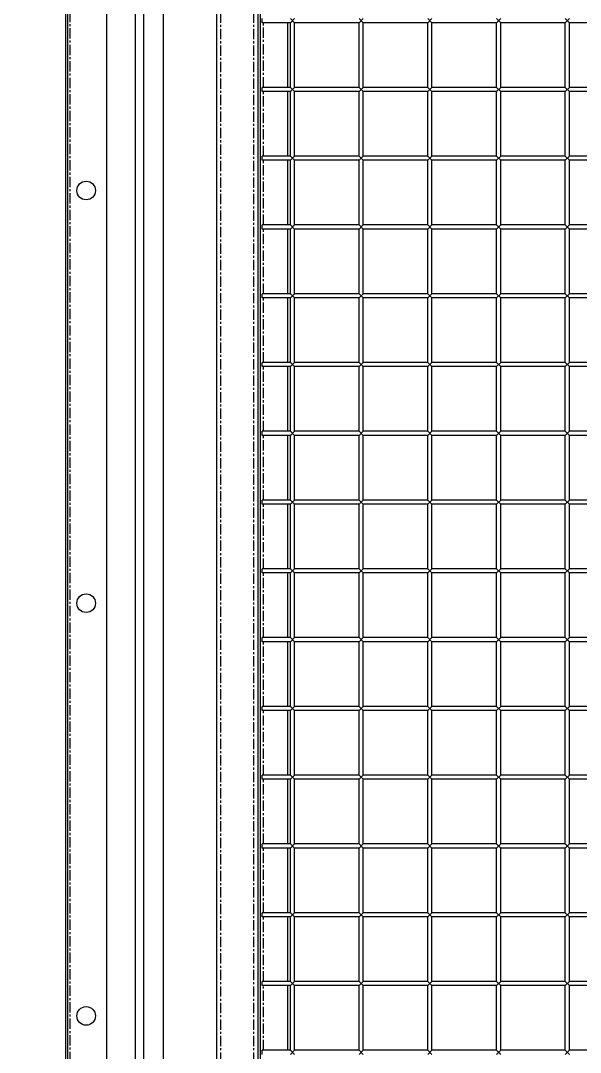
# Model space of a CAD drawing. Header units: millimetres. Extents: x -198529 to 244266, y -64 to 158464.
# Drawn here: x -146401 to -145993, y 108024 to 108774 of the extents above; entities that cross this region are included whole.
import ezdxf

# ---------------------------------------------------------------- set-up
doc = ezdxf.new("R2010")
doc.units = ezdxf.units.MM
doc.linetypes.add('CENTER', pattern=[12, 7.5, -1.5, 1.5, -1.5])
doc.linetypes.add('HIDDEN2', pattern=[4.7625, 3.175, -1.5875])
doc.layers.add('0-DCC', color=30, linetype='Continuous')
doc.layers.add('K-CEIL-DCC-RACK', color=10, linetype='Continuous')

# ---------------------------------------------------------------- blocks, each defined once
blk = doc.blocks.new('DCC2850x2600(左)')
at = {"color": 0, "linetype": 'Continuous'}
for p, q in [((47850, -71878.48), (47850, -74478.48)), ((47851.5, -71878.48), (47851.5, -74478.48)), ((47960, -74478.48), (47960, -71878.48)), ((47990, -74478.48), (47990, -71878.48)), ((47991.5, -71930.88), (47991.5, -74426.08)), ((47880, -74441.08), (47880, -71960.73)), ((47921.28, -74441.08), (47921.28, -71960.73)), ((47993, -72606.48), (47993, -72603.48)), ((48013.5, -72606.48), (47993, -72606.48)), ((48011.5, -72606.48), (48011.5, -72653.48)), ((48013.5, -72606.48), (48016.5, -72603.48)), ((48016.5, -72606.48), (48013.5, -72603.48)), ((48013.5, -72653.48), (48013.5, -72606.48)), ((48016.5, -72653.48), (48016.5, -72606.48)), ((48063.5, -72606.48), (48016.5, -72606.48)), ((48063.5, -72606.48), (48066.5, -72603.48)), ((48066.5, -72606.48), (48063.5, -72603.48)), ((48063.5, -72653.48), (48063.5, -72606.48)), ((48066.5, -72653.48), (48066.5, -72606.48)), ((48113.5, -72606.48), (48066.5, -72606.48)), ((48113.5, -72606.48), (48116.5, -72603.48)), ((48116.5, -72606.48), (48113.5, -72603.48)), ((48113.5, -72653.48), (48113.5, -72606.48)), ((48116.5, -72653.48), (48116.5, -72606.48)), ((48163.5, -72606.48), (48116.5, -72606.48)), ((48163.5, -72606.48), (48166.5, -72603.48)), ((48166.5, -72606.48), (48163.5, -72603.48)), ((48163.5, -72653.48), (48163.5, -72606.48)), ((48166.5, -72653.48), (48166.5, -72606.48)), ((48213.5, -72606.48), (48166.5, -72606.48)), ((48213.5, -72606.48), (48216.5, -72603.48)), ((48216.5, -72606.48), (48213.5, -72603.48)), ((48213.5, -72653.48), (48213.5, -72606.48)), ((48216.5, -72653.48), (48216.5, -72606.48)), ((48263.5, -72606.48), (48216.5, -72606.48)), ((47993, -72656.48), (47993, -72653.48)), ((48013.5, -72653.48), (47993, -72653.48)), ((48013.5, -72656.48), (47993, -72656.48)), ((48011.5, -72656.48), (48011.5, -72703.48)), ((48013.5, -72656.48), (48016.5, -72653.48)), ((48016.5, -72656.48), (48013.5, -72653.48)), ((48013.5, -72703.48), (48013.5, -72656.48)), ((48063.5, -72653.48), (48016.5, -72653.48)), ((48016.5, -72703.48), (48016.5, -72656.48)), ((48063.5, -72656.48), (48016.5, -72656.48)), ((48063.5, -72656.48), (48066.5, -72653.48)), ((48066.5, -72656.48), (48063.5, -72653.48)), ((48063.5, -72703.48), (48063.5, -72656.48)), ((48113.5, -72653.48), (48066.5, -72653.48)), ((48066.5, -72703.48), (48066.5, -72656.48)), ((48113.5, -72656.48), (48066.5, -72656.48)), ((48113.5, -72656.48), (48116.5, -72653.48)), ((48116.5, -72656.48), (48113.5, -72653.48)), ((48113.5, -72703.48), (48113.5, -72656.48)), ((48163.5, -72653.48), (48116.5, -72653.48)), ((48116.5, -72703.48), (48116.5, -72656.48)), ((48163.5, -72656.48), (48116.5, -72656.48)), ((48163.5, -72656.48), (48166.5, -72653.48)), ((48166.5, -72656.48), (48163.5, -72653.48)), ((48163.5, -72703.48), (48163.5, -72656.48)), ((48213.5, -72653.48), (48166.5, -72653.48)), ((48166.5, -72703.48), (48166.5, -72656.48)), ((48213.5, -72656.48), (48166.5, -72656.48)), ((48213.5, -72656.48), (48216.5, -72653.48)), ((48216.5, -72656.48), (48213.5, -72653.48)), ((48213.5, -72703.48), (48213.5, -72656.48)), ((48263.5, -72653.48), (48216.5, -72653.48)), ((48216.5, -72703.48), (48216.5, -72656.48)), ((48263.5, -72656.48), (48216.5, -72656.48)), ((47993, -72706.48), (47993, -72703.48)), ((48013.5, -72703.48), (47993, -72703.48)), ((48013.5, -72706.48), (48016.5, -72703.48)), ((48016.5, -72706.48), (48013.5, -72703.48)), ((48063.5, -72703.48), (48016.5, -72703.48)), ((48063.5, -72706.48), (48066.5, -72703.48)), ((48066.5, -72706.48), (48063.5, -72703.48)), ((48113.5, -72703.48), (48066.5, -72703.48)), ((48113.5, -72706.48), (48116.5, -72703.48)), ((48116.5, -72706.48), (48113.5, -72703.48)), ((48163.5, -72703.48), (48116.5, -72703.48)), ((48163.5, -72706.48), (48166.5, -72703.48)), ((48166.5, -72706.48), (48163.5, -72703.48)), ((48213.5, -72703.48), (48166.5, -72703.48)), ((48213.5, -72706.48), (48216.5, -72703.48)), ((48216.5, -72706.48), (48213.5, -72703.48)), ((48263.5, -72703.48), (48216.5, -72703.48)), ((48013.5, -72706.48), (47993, -72706.48)), ((48011.5, -72706.48), (48011.5, -72753.48)), ((48013.5, -72753.48), (48013.5, -72706.48)), ((48016.5, -72753.48), (48016.5, -72706.48)), ((48063.5, -72706.48), (48016.5, -72706.48)), ((48063.5, -72753.48), (48063.5, -72706.48)), ((48066.5, -72753.48), (48066.5, -72706.48)), ((48113.5, -72706.48), (48066.5, -72706.48)), ((48113.5, -72753.48), (48113.5, -72706.48)), ((48116.5, -72753.48), (48116.5, -72706.48)), ((48163.5, -72706.48), (48116.5, -72706.48)), ((48163.5, -72753.48), (48163.5, -72706.48)), ((48166.5, -72753.48), (48166.5, -72706.48)), ((48213.5, -72706.48), (48166.5, -72706.48)), ((48213.5, -72753.48), (48213.5, -72706.48)), ((48216.5, -72753.48), (48216.5, -72706.48)), ((48263.5, -72706.48), (48216.5, -72706.48)), ((47993, -72756.48), (47993, -72753.48)), ((48013.5, -72753.48), (47993, -72753.48)), ((48013.5, -72756.48), (47993, -72756.48)), ((48011.5, -72756.48), (48011.5, -72803.48)), ((48013.5, -72756.48), (48016.5, -72753.48)), ((48016.5, -72756.48), (48013.5, -72753.48)), ((48013.5, -72803.48), (48013.5, -72756.48)), ((48063.5, -72753.48), (48016.5, -72753.48)), ((48016.5, -72803.48), (48016.5, -72756.48)), ((48063.5, -72756.48), (48016.5, -72756.48)), ((48063.5, -72756.48), (48066.5, -72753.48)), ((48066.5, -72756.48), (48063.5, -72753.48)), ((48063.5, -72803.48), (48063.5, -72756.48)), ((48113.5, -72753.48), (48066.5, -72753.48)), ((48066.5, -72803.48), (48066.5, -72756.48)), ((48113.5, -72756.48), (48066.5, -72756.48)), ((48113.5, -72756.48), (48116.5, -72753.48)), ((48116.5, -72756.48), (48113.5, -72753.48)), ((48113.5, -72803.48), (48113.5, -72756.48)), ((48163.5, -72753.48), (48116.5, -72753.48)), ((48116.5, -72803.48), (48116.5, -72756.48)), ((48163.5, -72756.48), (48116.5, -72756.48)), ((48163.5, -72756.48), (48166.5, -72753.48)), ((48166.5, -72756.48), (48163.5, -72753.48)), ((48163.5, -72803.48), (48163.5, -72756.48)), ((48213.5, -72753.48), (48166.5, -72753.48)), ((48166.5, -72803.48), (48166.5, -72756.48)), ((48213.5, -72756.48), (48166.5, -72756.48)), ((48213.5, -72756.48), (48216.5, -72753.48)), ((48216.5, -72756.48), (48213.5, -72753.48)), ((48213.5, -72803.48), (48213.5, -72756.48)), ((48263.5, -72753.48), (48216.5, -72753.48)), ((48216.5, -72803.48), (48216.5, -72756.48)), ((48263.5, -72756.48), (48216.5, -72756.48)), ((47993, -72806.48), (47993, -72803.48)), ((48013.5, -72803.48), (47993, -72803.48)), ((48013.5, -72806.48), (47993, -72806.48)), ((48011.5, -72806.48), (48011.5, -72853.48)), ((48013.5, -72806.48), (48016.5, -72803.48)), ((48016.5, -72806.48), (48013.5, -72803.48)), ((48013.5, -72853.48), (48013.5, -72806.48)), ((48063.5, -72803.48), (48016.5, -72803.48)), ((48016.5, -72853.48), (48016.5, -72806.48)), ((48063.5, -72806.48), (48016.5, -72806.48)), ((48063.5, -72806.48), (48066.5, -72803.48)), ((48066.5, -72806.48), (48063.5, -72803.48)), ((48063.5, -72853.48), (48063.5, -72806.48)), ((48113.5, -72803.48), (48066.5, -72803.48)), ((48066.5, -72853.48), (48066.5, -72806.48)), ((48113.5, -72806.48), (48066.5, -72806.48)), ((48113.5, -72806.48), (48116.5, -72803.48)), ((48116.5, -72806.48), (48113.5, -72803.48)), ((48113.5, -72853.48), (48113.5, -72806.48)), ((48163.5, -72803.48), (48116.5, -72803.48)), ((48116.5, -72853.48), (48116.5, -72806.48)), ((48163.5, -72806.48), (48116.5, -72806.48)), ((48163.5, -72806.48), (48166.5, -72803.48)), ((48166.5, -72806.48), (48163.5, -72803.48)), ((48163.5, -72853.48), (48163.5, -72806.48)), ((48213.5, -72803.48), (48166.5, -72803.48)), ((48166.5, -72853.48), (48166.5, -72806.48)), ((48213.5, -72806.48), (48166.5, -72806.48)), ((48213.5, -72806.48), (48216.5, -72803.48)), ((48216.5, -72806.48), (48213.5, -72803.48)), ((48213.5, -72853.48), (48213.5, -72806.48)), ((48263.5, -72803.48), (48216.5, -72803.48)), ((48216.5, -72853.48), (48216.5, -72806.48)), ((48263.5, -72806.48), (48216.5, -72806.48)), ((47993, -72856.48), (47993, -72853.48)), ((48013.5, -72853.48), (47993, -72853.48)), ((48013.5, -72856.48), (48016.5, -72853.48)), ((48016.5, -72856.48), (48013.5, -72853.48)), ((48063.5, -72853.48), (48016.5, -72853.48)), ((48063.5, -72856.48), (48066.5, -72853.48)), ((48066.5, -72856.48), (48063.5, -72853.48)), ((48113.5, -72853.48), (48066.5, -72853.48)), ((48113.5, -72856.48), (48116.5, -72853.48)), ((48116.5, -72856.48), (48113.5, -72853.48)), ((48163.5, -72853.48), (48116.5, -72853.48)), ((48163.5, -72856.48), (48166.5, -72853.48)), ((48166.5, -72856.48), (48163.5, -72853.48)), ((48213.5, -72853.48), (48166.5, -72853.48)), ((48213.5, -72856.48), (48216.5, -72853.48)), ((48216.5, -72856.48), (48213.5, -72853.48)), ((48263.5, -72853.48), (48216.5, -72853.48)), ((48013.5, -72856.48), (47993, -72856.48)), ((48011.5, -72856.48), (48011.5, -72903.48)), ((48013.5, -72903.48), (48013.5, -72856.48)), ((48016.5, -72903.48), (48016.5, -72856.48)), ((48063.5, -72856.48), (48016.5, -72856.48)), ((48063.5, -72903.48), (48063.5, -72856.48)), ((48066.5, -72903.48), (48066.5, -72856.48)), ((48113.5, -72856.48), (48066.5, -72856.48)), ((48113.5, -72903.48), (48113.5, -72856.48)), ((48116.5, -72903.48), (48116.5, -72856.48)), ((48163.5, -72856.48), (48116.5, -72856.48)), ((48163.5, -72903.48), (48163.5, -72856.48)), ((48166.5, -72903.48), (48166.5, -72856.48)), ((48213.5, -72856.48), (48166.5, -72856.48)), ((48213.5, -72903.48), (48213.5, -72856.48)), ((48216.5, -72903.48), (48216.5, -72856.48)), ((48263.5, -72856.48), (48216.5, -72856.48)), ((47993, -72906.48), (47993, -72903.48)), ((48013.5, -72903.48), (47993, -72903.48)), ((48013.5, -72906.48), (47993, -72906.48)), ((48011.5, -72906.48), (48011.5, -72953.48)), ((48013.5, -72906.48), (48016.5, -72903.48)), ((48016.5, -72906.48), (48013.5, -72903.48)), ((48013.5, -72953.48), (48013.5, -72906.48)), ((48063.5, -72903.48), (48016.5, -72903.48)), ((48016.5, -72953.48), (48016.5, -72906.48)), ((48063.5, -72906.48), (48016.5, -72906.48)), ((48063.5, -72906.48), (48066.5, -72903.48)), ((48066.5, -72906.48), (48063.5, -72903.48)), ((48063.5, -72953.48), (48063.5, -72906.48)), ((48113.5, -72903.48), (48066.5, -72903.48)), ((48066.5, -72953.48), (48066.5, -72906.48)), ((48113.5, -72906.48), (48066.5, -72906.48)), ((48113.5, -72906.48), (48116.5, -72903.48)), ((48116.5, -72906.48), (48113.5, -72903.48)), ((48113.5, -72953.48), (48113.5, -72906.48)), ((48163.5, -72903.48), (48116.5, -72903.48)), ((48116.5, -72953.48), (48116.5, -72906.48)), ((48163.5, -72906.48), (48116.5, -72906.48)), ((48163.5, -72906.48), (48166.5, -72903.48)), ((48166.5, -72906.48), (48163.5, -72903.48)), ((48163.5, -72953.48), (48163.5, -72906.48)), ((48213.5, -72903.48), (48166.5, -72903.48)), ((48166.5, -72953.48), (48166.5, -72906.48)), ((48213.5, -72906.48), (48166.5, -72906.48)), ((48213.5, -72906.48), (48216.5, -72903.48)), ((48216.5, -72906.48), (48213.5, -72903.48)), ((48213.5, -72953.48), (48213.5, -72906.48)), ((48263.5, -72903.48), (48216.5, -72903.48)), ((48216.5, -72953.48), (48216.5, -72906.48)), ((48263.5, -72906.48), (48216.5, -72906.48)), ((47993, -72956.48), (47993, -72953.48)), ((48013.5, -72953.48), (47993, -72953.48)), ((48013.5, -72956.48), (47993, -72956.48)), ((48011.5, -72956.48), (48011.5, -73003.48)), ((48013.5, -72956.48), (48016.5, -72953.48)), ((48016.5, -72956.48), (48013.5, -72953.48)), ((48013.5, -73003.48), (48013.5, -72956.48)), ((48063.5, -72953.48), (48016.5, -72953.48)), ((48016.5, -73003.48), (48016.5, -72956.48)), ((48063.5, -72956.48), (48016.5, -72956.48)), ((48063.5, -72956.48), (48066.5, -72953.48)), ((48066.5, -72956.48), (48063.5, -72953.48)), ((48063.5, -73003.48), (48063.5, -72956.48)), ((48113.5, -72953.48), (48066.5, -72953.48)), ((48066.5, -73003.48), (48066.5, -72956.48)), ((48113.5, -72956.48), (48066.5, -72956.48)), ((48113.5, -72956.48), (48116.5, -72953.48)), ((48116.5, -72956.48), (48113.5, -72953.48)), ((48113.5, -73003.48), (48113.5, -72956.48)), ((48163.5, -72953.48), (48116.5, -72953.48)), ((48116.5, -73003.48), (48116.5, -72956.48)), ((48163.5, -72956.48), (48116.5, -72956.48)), ((48163.5, -72956.48), (48166.5, -72953.48)), ((48166.5, -72956.48), (48163.5, -72953.48)), ((48163.5, -73003.48), (48163.5, -72956.48)), ((48213.5, -72953.48), (48166.5, -72953.48)), ((48166.5, -73003.48), (48166.5, -72956.48)), ((48213.5, -72956.48), (48166.5, -72956.48)), ((48213.5, -72956.48), (48216.5, -72953.48)), ((48216.5, -72956.48), (48213.5, -72953.48)), ((48213.5, -73003.48), (48213.5, -72956.48)), ((48263.5, -72953.48), (48216.5, -72953.48)), ((48216.5, -73003.48), (48216.5, -72956.48)), ((48263.5, -72956.48), (48216.5, -72956.48)), ((47993, -73006.48), (47993, -73003.48)), ((48013.5, -73003.48), (47993, -73003.48)), ((48013.5, -73006.48), (48016.5, -73003.48)), ((48016.5, -73006.48), (48013.5, -73003.48)), ((48063.5, -73003.48), (48016.5, -73003.48)), ((48063.5, -73006.48), (48066.5, -73003.48)), ((48066.5, -73006.48), (48063.5, -73003.48)), ((48113.5, -73003.48), (48066.5, -73003.48)), ((48113.5, -73006.48), (48116.5, -73003.48)), ((48116.5, -73006.48), (48113.5, -73003.48)), ((48163.5, -73003.48), (48116.5, -73003.48)), ((48163.5, -73006.48), (48166.5, -73003.48)), ((48166.5, -73006.48), (48163.5, -73003.48)), ((48213.5, -73003.48), (48166.5, -73003.48)), ((48213.5, -73006.48), (48216.5, -73003.48)), ((48216.5, -73006.48), (48213.5, -73003.48)), ((48263.5, -73003.48), (48216.5, -73003.48)), ((48013.5, -73006.48), (47993, -73006.48)), ((48011.5, -73006.48), (48011.5, -73053.48)), ((48013.5, -73053.48), (48013.5, -73006.48)), ((48016.5, -73053.48), (48016.5, -73006.48)), ((48063.5, -73006.48), (48016.5, -73006.48)), ((48063.5, -73053.48), (48063.5, -73006.48)), ((48066.5, -73053.48), (48066.5, -73006.48)), ((48113.5, -73006.48), (48066.5, -73006.48)), ((48113.5, -73053.48), (48113.5, -73006.48)), ((48116.5, -73053.48), (48116.5, -73006.48)), ((48163.5, -73006.48), (48116.5, -73006.48)), ((48163.5, -73053.48), (48163.5, -73006.48)), ((48166.5, -73053.48), (48166.5, -73006.48)), ((48213.5, -73006.48), (48166.5, -73006.48)), ((48213.5, -73053.48), (48213.5, -73006.48)), ((48216.5, -73053.48), (48216.5, -73006.48)), ((48263.5, -73006.48), (48216.5, -73006.48)), ((47993, -73056.48), (47993, -73053.48)), ((48013.5, -73053.48), (47993, -73053.48)), ((48013.5, -73056.48), (47993, -73056.48)), ((48011.5, -73056.48), (48011.5, -73103.48)), ((48013.5, -73056.48), (48016.5, -73053.48)), ((48016.5, -73056.48), (48013.5, -73053.48)), ((48013.5, -73103.48), (48013.5, -73056.48)), ((48063.5, -73053.48), (48016.5, -73053.48)), ((48016.5, -73103.48), (48016.5, -73056.48)), ((48063.5, -73056.48), (48016.5, -73056.48)), ((48063.5, -73056.48), (48066.5, -73053.48)), ((48066.5, -73056.48), (48063.5, -73053.48)), ((48063.5, -73103.48), (48063.5, -73056.48)), ((48113.5, -73053.48), (48066.5, -73053.48)), ((48066.5, -73103.48), (48066.5, -73056.48)), ((48113.5, -73056.48), (48066.5, -73056.48)), ((48113.5, -73056.48), (48116.5, -73053.48)), ((48116.5, -73056.48), (48113.5, -73053.48)), ((48113.5, -73103.48), (48113.5, -73056.48)), ((48163.5, -73053.48), (48116.5, -73053.48)), ((48116.5, -73103.48), (48116.5, -73056.48)), ((48163.5, -73056.48), (48116.5, -73056.48)), ((48163.5, -73056.48), (48166.5, -73053.48)), ((48166.5, -73056.48), (48163.5, -73053.48)), ((48163.5, -73103.48), (48163.5, -73056.48)), ((48213.5, -73053.48), (48166.5, -73053.48)), ((48166.5, -73103.48), (48166.5, -73056.48)), ((48213.5, -73056.48), (48166.5, -73056.48)), ((48213.5, -73056.48), (48216.5, -73053.48)), ((48216.5, -73056.48), (48213.5, -73053.48)), ((48213.5, -73103.48), (48213.5, -73056.48)), ((48263.5, -73053.48), (48216.5, -73053.48)), ((48216.5, -73103.48), (48216.5, -73056.48)), ((48263.5, -73056.48), (48216.5, -73056.48)), ((47993, -73106.48), (47993, -73103.48)), ((48013.5, -73103.48), (47993, -73103.48)), ((48013.5, -73106.48), (47993, -73106.48)), ((48011.5, -73106.48), (48011.5, -73153.48)), ((48013.5, -73106.48), (48016.5, -73103.48)), ((48016.5, -73106.48), (48013.5, -73103.48)), ((48013.5, -73153.48), (48013.5, -73106.48)), ((48063.5, -73103.48), (48016.5, -73103.48)), ((48016.5, -73153.48), (48016.5, -73106.48)), ((48063.5, -73106.48), (48016.5, -73106.48)), ((48063.5, -73106.48), (48066.5, -73103.48)), ((48066.5, -73106.48), (48063.5, -73103.48)), ((48063.5, -73153.48), (48063.5, -73106.48)), ((48113.5, -73103.48), (48066.5, -73103.48)), ((48066.5, -73153.48), (48066.5, -73106.48)), ((48113.5, -73106.48), (48066.5, -73106.48)), ((48113.5, -73106.48), (48116.5, -73103.48)), ((48116.5, -73106.48), (48113.5, -73103.48)), ((48113.5, -73153.48), (48113.5, -73106.48)), ((48163.5, -73103.48), (48116.5, -73103.48)), ((48116.5, -73153.48), (48116.5, -73106.48)), ((48163.5, -73106.48), (48116.5, -73106.48)), ((48163.5, -73106.48), (48166.5, -73103.48)), ((48166.5, -73106.48), (48163.5, -73103.48)), ((48163.5, -73153.48), (48163.5, -73106.48)), ((48213.5, -73103.48), (48166.5, -73103.48)), ((48166.5, -73153.48), (48166.5, -73106.48)), ((48213.5, -73106.48), (48166.5, -73106.48)), ((48213.5, -73106.48), (48216.5, -73103.48)), ((48216.5, -73106.48), (48213.5, -73103.48)), ((48213.5, -73153.48), (48213.5, -73106.48)), ((48263.5, -73103.48), (48216.5, -73103.48)), ((48216.5, -73153.48), (48216.5, -73106.48)), ((48263.5, -73106.48), (48216.5, -73106.48)), ((47993, -73156.48), (47993, -73153.48)), ((48013.5, -73153.48), (47993, -73153.48)), ((48013.5, -73156.48), (48016.5, -73153.48)), ((48016.5, -73156.48), (48013.5, -73153.48)), ((48063.5, -73153.48), (48016.5, -73153.48)), ((48063.5, -73156.48), (48066.5, -73153.48)), ((48066.5, -73156.48), (48063.5, -73153.48)), ((48113.5, -73153.48), (48066.5, -73153.48)), ((48113.5, -73156.48), (48116.5, -73153.48)), ((48116.5, -73156.48), (48113.5, -73153.48)), ((48163.5, -73153.48), (48116.5, -73153.48)), ((48163.5, -73156.48), (48166.5, -73153.48)), ((48166.5, -73156.48), (48163.5, -73153.48)), ((48213.5, -73153.48), (48166.5, -73153.48)), ((48213.5, -73156.48), (48216.5, -73153.48)), ((48216.5, -73156.48), (48213.5, -73153.48)), ((48263.5, -73153.48), (48216.5, -73153.48)), ((48013.5, -73156.48), (47993, -73156.48)), ((48011.5, -73156.48), (48011.5, -73203.48)), ((48013.5, -73203.48), (48013.5, -73156.48)), ((48016.5, -73203.48), (48016.5, -73156.48)), ((48063.5, -73156.48), (48016.5, -73156.48)), ((48063.5, -73203.48), (48063.5, -73156.48)), ((48066.5, -73203.48), (48066.5, -73156.48)), ((48113.5, -73156.48), (48066.5, -73156.48)), ((48113.5, -73203.48), (48113.5, -73156.48)), ((48116.5, -73203.48), (48116.5, -73156.48)), ((48163.5, -73156.48), (48116.5, -73156.48)), ((48163.5, -73203.48), (48163.5, -73156.48)), ((48166.5, -73203.48), (48166.5, -73156.48)), ((48213.5, -73156.48), (48166.5, -73156.48)), ((48213.5, -73203.48), (48213.5, -73156.48)), ((48216.5, -73203.48), (48216.5, -73156.48)), ((48263.5, -73156.48), (48216.5, -73156.48)), ((47993, -73206.48), (47993, -73203.48)), ((48013.5, -73203.48), (47993, -73203.48)), ((48013.5, -73206.48), (47993, -73206.48)), ((48011.5, -73206.48), (48011.5, -73253.48)), ((48013.5, -73206.48), (48016.5, -73203.48)), ((48016.5, -73206.48), (48013.5, -73203.48)), ((48013.5, -73253.48), (48013.5, -73206.48)), ((48063.5, -73203.48), (48016.5, -73203.48)), ((48016.5, -73253.48), (48016.5, -73206.48)), ((48063.5, -73206.48), (48016.5, -73206.48)), ((48063.5, -73206.48), (48066.5, -73203.48)), ((48066.5, -73206.48), (48063.5, -73203.48)), ((48063.5, -73253.48), (48063.5, -73206.48)), ((48113.5, -73203.48), (48066.5, -73203.48)), ((48066.5, -73253.48), (48066.5, -73206.48)), ((48113.5, -73206.48), (48066.5, -73206.48)), ((48113.5, -73206.48), (48116.5, -73203.48)), ((48116.5, -73206.48), (48113.5, -73203.48)), ((48113.5, -73253.48), (48113.5, -73206.48)), ((48163.5, -73203.48), (48116.5, -73203.48)), ((48116.5, -73253.48), (48116.5, -73206.48)), ((48163.5, -73206.48), (48116.5, -73206.48)), ((48163.5, -73206.48), (48166.5, -73203.48)), ((48166.5, -73206.48), (48163.5, -73203.48)), ((48163.5, -73253.48), (48163.5, -73206.48)), ((48213.5, -73203.48), (48166.5, -73203.48)), ((48166.5, -73253.48), (48166.5, -73206.48)), ((48213.5, -73206.48), (48166.5, -73206.48)), ((48213.5, -73206.48), (48216.5, -73203.48)), ((48216.5, -73206.48), (48213.5, -73203.48)), ((48213.5, -73253.48), (48213.5, -73206.48)), ((48263.5, -73203.48), (48216.5, -73203.48)), ((48216.5, -73253.48), (48216.5, -73206.48)), ((48263.5, -73206.48), (48216.5, -73206.48)), ((47993, -73256.48), (47993, -73253.48)), ((48013.5, -73253.48), (47993, -73253.48)), ((48013.5, -73256.48), (47993, -73256.48)), ((48011.5, -73256.48), (48011.5, -73303.48)), ((48013.5, -73256.48), (48016.5, -73253.48)), ((48016.5, -73256.48), (48013.5, -73253.48)), ((48013.5, -73303.48), (48013.5, -73256.48)), ((48063.5, -73253.48), (48016.5, -73253.48)), ((48016.5, -73303.48), (48016.5, -73256.48)), ((48063.5, -73256.48), (48016.5, -73256.48)), ((48063.5, -73256.48), (48066.5, -73253.48)), ((48066.5, -73256.48), (48063.5, -73253.48)), ((48063.5, -73303.48), (48063.5, -73256.48)), ((48113.5, -73253.48), (48066.5, -73253.48)), ((48066.5, -73303.48), (48066.5, -73256.48)), ((48113.5, -73256.48), (48066.5, -73256.48)), ((48113.5, -73256.48), (48116.5, -73253.48)), ((48116.5, -73256.48), (48113.5, -73253.48)), ((48113.5, -73303.48), (48113.5, -73256.48)), ((48163.5, -73253.48), (48116.5, -73253.48)), ((48116.5, -73303.48), (48116.5, -73256.48)), ((48163.5, -73256.48), (48116.5, -73256.48)), ((48163.5, -73256.48), (48166.5, -73253.48)), ((48166.5, -73256.48), (48163.5, -73253.48)), ((48163.5, -73303.48), (48163.5, -73256.48)), ((48213.5, -73253.48), (48166.5, -73253.48)), ((48166.5, -73303.48), (48166.5, -73256.48)), ((48213.5, -73256.48), (48166.5, -73256.48)), ((48213.5, -73256.48), (48216.5, -73253.48)), ((48216.5, -73256.48), (48213.5, -73253.48)), ((48213.5, -73303.48), (48213.5, -73256.48)), ((48263.5, -73253.48), (48216.5, -73253.48)), ((48216.5, -73303.48), (48216.5, -73256.48)), ((48263.5, -73256.48), (48216.5, -73256.48)), ((47993, -73306.48), (47993, -73303.48)), ((48013.5, -73303.48), (47993, -73303.48)), ((48013.5, -73306.48), (48016.5, -73303.48)), ((48016.5, -73306.48), (48013.5, -73303.48)), ((48063.5, -73303.48), (48016.5, -73303.48)), ((48063.5, -73306.48), (48066.5, -73303.48)), ((48066.5, -73306.48), (48063.5, -73303.48)), ((48113.5, -73303.48), (48066.5, -73303.48)), ((48113.5, -73306.48), (48116.5, -73303.48)), ((48116.5, -73306.48), (48113.5, -73303.48)), ((48163.5, -73303.48), (48116.5, -73303.48)), ((48163.5, -73306.48), (48166.5, -73303.48)), ((48166.5, -73306.48), (48163.5, -73303.48)), ((48213.5, -73303.48), (48166.5, -73303.48)), ((48213.5, -73306.48), (48216.5, -73303.48)), ((48216.5, -73306.48), (48213.5, -73303.48)), ((48263.5, -73303.48), (48216.5, -73303.48)), ((48013.5, -73306.48), (47993, -73306.48)), ((48011.5, -73306.48), (48011.5, -73353.48)), ((48013.5, -73353.48), (48013.5, -73306.48)), ((48016.5, -73353.48), (48016.5, -73306.48)), ((48063.5, -73306.48), (48016.5, -73306.48)), ((48063.5, -73353.48), (48063.5, -73306.48)), ((48066.5, -73353.48), (48066.5, -73306.48)), ((48113.5, -73306.48), (48066.5, -73306.48)), ((48113.5, -73353.48), (48113.5, -73306.48)), ((48116.5, -73353.48), (48116.5, -73306.48)), ((48163.5, -73306.48), (48116.5, -73306.48)), ((48163.5, -73353.48), (48163.5, -73306.48)), ((48166.5, -73353.48), (48166.5, -73306.48)), ((48213.5, -73306.48), (48166.5, -73306.48)), ((48213.5, -73353.48), (48213.5, -73306.48)), ((48216.5, -73353.48), (48216.5, -73306.48)), ((48263.5, -73306.48), (48216.5, -73306.48)), ((47993, -73356.48), (47993, -73353.48)), ((48013.5, -73353.48), (47993, -73353.48)), ((48013.5, -73356.48), (48016.5, -73353.48)), ((48016.5, -73356.48), (48013.5, -73353.48)), ((48063.5, -73353.48), (48016.5, -73353.48)), ((48066.5, -73356.48), (48063.5, -73353.48)), ((48063.5, -73356.48), (48066.5, -73353.48)), ((48113.5, -73353.48), (48066.5, -73353.48)), ((48113.5, -73356.48), (48116.5, -73353.48)), ((48116.5, -73356.48), (48113.5, -73353.48)), ((48163.5, -73353.48), (48116.5, -73353.48)), ((48163.5, -73356.48), (48166.5, -73353.48)), ((48166.5, -73356.48), (48163.5, -73353.48)), ((48213.5, -73353.48), (48166.5, -73353.48)), ((48213.5, -73356.48), (48216.5, -73353.48)), ((48216.5, -73356.48), (48213.5, -73353.48)), ((48263.5, -73353.48), (48216.5, -73353.48))]:
    blk.add_line(p, q, dxfattribs=at)
at = {"color": 0, "linetype": 'CENTER'}
for p, q in [((47853, -71878.48), (47853, -74478.48)), ((47963, -74478.48), (47963, -71878.48)), ((47987, -74478.48), (47987, -71878.48)), ((47994, -72653.48), (47994, -72606.48)), ((47994, -72703.48), (47994, -72656.48)), ((47994, -72753.48), (47994, -72706.48)), ((47994, -72803.48), (47994, -72756.48)), ((47994, -72853.48), (47994, -72806.48)), ((47994, -72903.48), (47994, -72856.48)), ((47994, -72953.48), (47994, -72906.48)), ((47994, -73003.48), (47994, -72956.48)), ((47994, -73053.48), (47994, -73006.48)), ((47994, -73103.48), (47994, -73056.48)), ((47994, -73153.48), (47994, -73106.48)), ((47994, -73203.48), (47994, -73156.48)), ((47994, -73253.48), (47994, -73206.48)), ((47994, -73303.48), (47994, -73256.48)), ((47994, -73353.48), (47994, -73306.48))]:
    blk.add_line(p, q, dxfattribs=at)
at = {"color": 0, "linetype": 'Continuous'}
for centre in [(47865, -72728.48), (47865, -72728.48), (47865, -73028.48), (47865, -73028.48), (47865, -73328.48)]:
    blk.add_circle(centre, 6.75, dxfattribs=at)
blk = doc.blocks.new('H-方柱-200x8-X13')
blk.add_lwpolyline([(-100, -1190), (100, -1190), (100, 4860.48), (-100, 4860.48)], close=True)
at = {"linetype": 'HIDDEN2', "ltscale": 0.1}
blk.add_lwpolyline([(-94, -1190), (94, -1190), (94, 4860.48), (-94, 4860.48)], close=True, dxfattribs=at)

msp = doc.modelspace()

# ---------------------------------------------------------------- block references
at = {"layer": '0-DCC'}
msp.add_blockref('DCC2850x2600(左)', (-194217.97, 181378.49), dxfattribs=at)
at = {"layer": 'K-CEIL-DCC-RACK'}
msp.add_blockref('H-方柱-200x8-X13', (-146411.04, 108049.53), dxfattribs=at)

doc.saveas('drawing.dxf')
